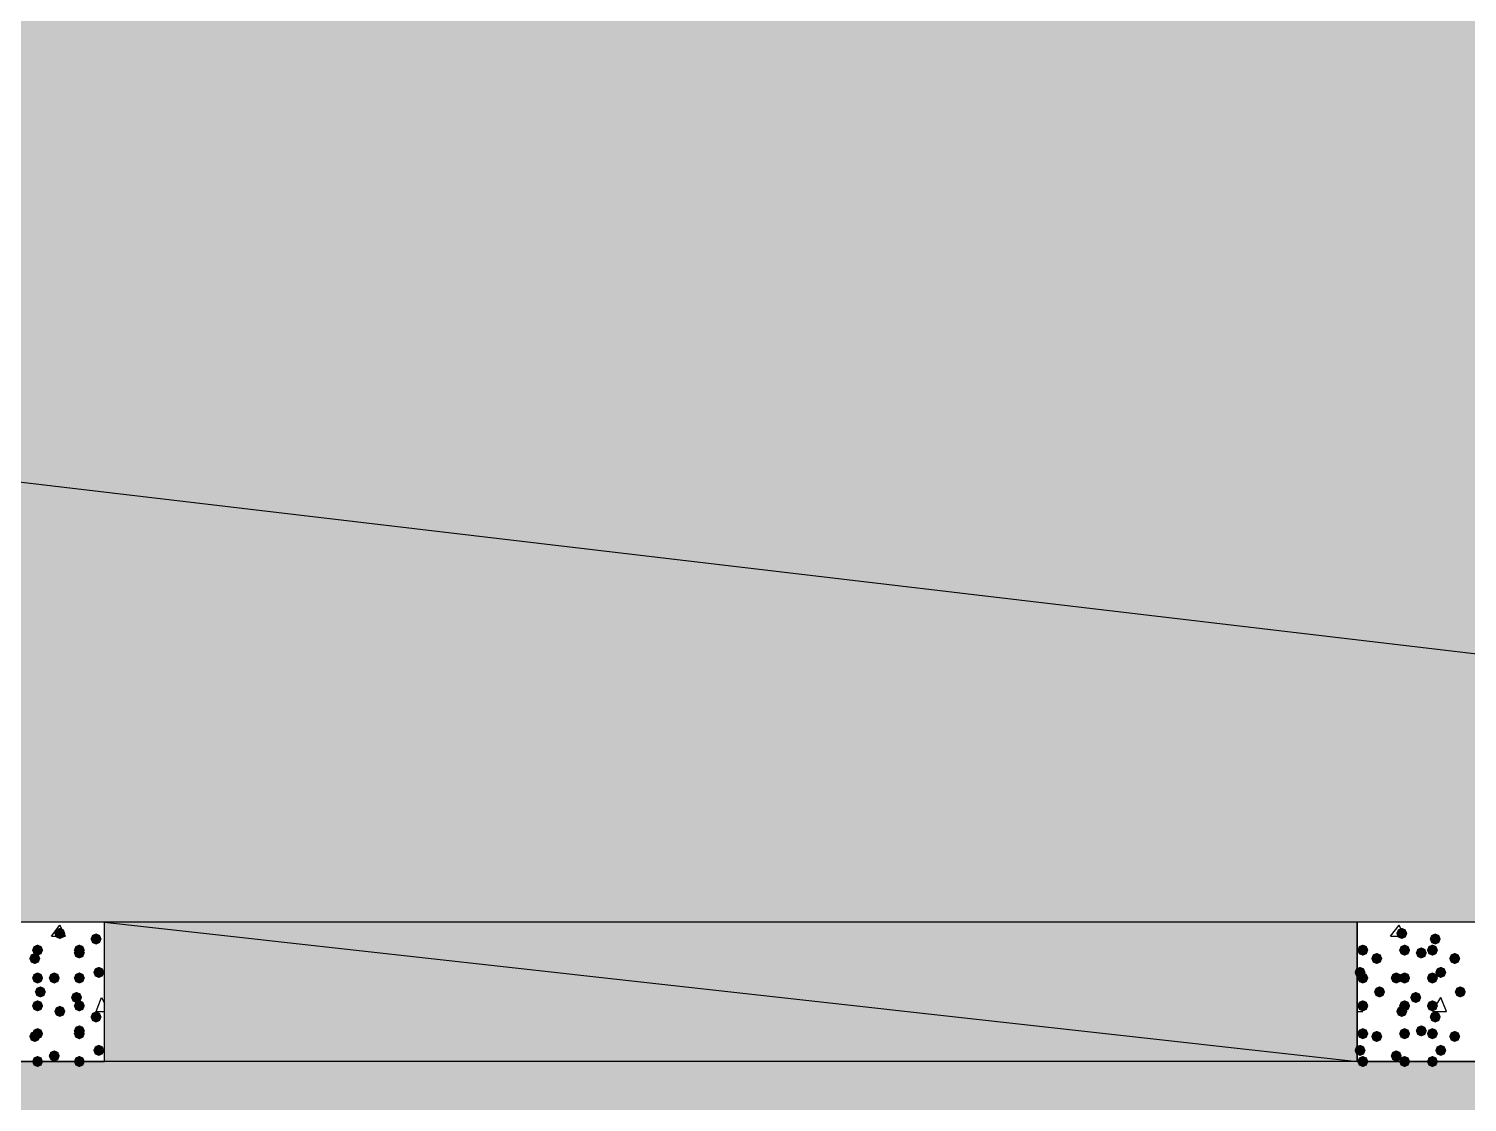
# Model space of a CAD drawing. Header units: millimetres. Extents: x 0 to 420, y 0 to 297.
# Drawn here: x 322.91 to 344.78, y 105.13 to 121.45 of the extents above; entities that cross this region are included whole.
import ezdxf

# ---------------------------------------------------------------- set-up
doc = ezdxf.new("R2010")
doc.units = ezdxf.units.MM
doc.layers.get('0').update_dxf_attribs({"linetype": 'CONTINUOUS'})

msp = doc.modelspace()

# ---------------------------------------------------------------- hatches: boundary and pattern name
at = {"true_color": 0x000008}
h = msp.add_hatch(color=0, dxfattribs=at)
h.paths.add_polyline_path([(379.518333, 126.915333), (218.101333, 126.915333), (379.518333, 107.865333)], flags=0)
h.paths.add_polyline_path([(218.101333, 126.915333), (379.518333, 107.865333), (218.101333, 107.865333)], flags=0)
h = msp.add_hatch(color=0, dxfattribs=at)
h.paths.add_polyline_path([(343.111667, 107.865333), (324.061667, 107.865333), (343.111667, 105.748667)], flags=0)
h.paths.add_polyline_path([(324.061667, 107.865333), (343.111667, 105.748667), (324.061667, 105.748667)], flags=0)
at = {"true_color": 0x000007}
for points in [[(323.469, 107.696), (323.444129, 107.636204), (323.384333, 107.611333), (323.324537, 107.636204), (323.299667, 107.696), (323.324537, 107.755796), (323.384333, 107.780667), (323.444129, 107.755796)], [(324.019333, 107.611333), (323.994462, 107.551537), (323.934667, 107.526667), (323.874871, 107.551537), (323.85, 107.611333), (323.874871, 107.671129), (323.934667, 107.696), (323.994462, 107.671129)], [(343.873667, 107.696), (343.848796, 107.636204), (343.789, 107.611333), (343.729204, 107.636204), (343.704333, 107.696), (343.729204, 107.755796), (343.789, 107.780667), (343.848796, 107.755796)], [(344.381667, 107.611333), (344.356796, 107.551537), (344.297, 107.526667), (344.237204, 107.551537), (344.212333, 107.611333), (344.237204, 107.671129), (344.297, 107.696), (344.356796, 107.671129)], [(323.088, 107.315), (323.063129, 107.255204), (323.003333, 107.230333), (322.943537, 107.255204), (322.918667, 107.315), (322.943537, 107.374796), (323.003333, 107.399667), (323.063129, 107.374796)], [(323.130333, 107.442), (323.105462, 107.382204), (323.045667, 107.357333), (322.985871, 107.382204), (322.961, 107.442), (322.985871, 107.501796), (323.045667, 107.526667), (323.105462, 107.501796)], [(323.765333, 107.442), (323.740463, 107.382204), (323.680667, 107.357333), (323.620871, 107.382204), (323.596, 107.442), (323.620871, 107.501796), (323.680667, 107.526667), (323.740462, 107.501796)], [(323.765333, 107.399667), (323.740463, 107.339871), (323.680667, 107.315), (323.620871, 107.339871), (323.596, 107.399667), (323.620871, 107.459462), (323.680667, 107.484333), (323.740462, 107.459463)], [(343.281, 107.442), (343.256129, 107.382204), (343.196333, 107.357333), (343.136537, 107.382204), (343.111667, 107.442), (343.136537, 107.501796), (343.196333, 107.526667), (343.256129, 107.501796)], [(343.492667, 107.315), (343.467796, 107.255204), (343.408, 107.230333), (343.348204, 107.255204), (343.323333, 107.315), (343.348204, 107.374796), (343.408, 107.399667), (343.467796, 107.374796)], [(343.916, 107.442), (343.891129, 107.382204), (343.831333, 107.357333), (343.771538, 107.382204), (343.746667, 107.442), (343.771537, 107.501796), (343.831333, 107.526667), (343.891129, 107.501796)], [(344.17, 107.399667), (344.145129, 107.339871), (344.085333, 107.315), (344.025538, 107.339871), (344.000667, 107.399667), (344.025537, 107.459462), (344.085333, 107.484333), (344.145129, 107.459463)], [(344.339333, 107.442), (344.314462, 107.382204), (344.254667, 107.357333), (344.194871, 107.382204), (344.17, 107.442), (344.194871, 107.501796), (344.254667, 107.526667), (344.314462, 107.501796)], [(344.678, 107.315), (344.653129, 107.255204), (344.593333, 107.230333), (344.533537, 107.255204), (344.508667, 107.315), (344.533537, 107.374796), (344.593333, 107.399667), (344.653129, 107.374796)], [(324.061667, 107.103333), (324.036796, 107.043538), (323.977, 107.018667), (323.917204, 107.043538), (323.892333, 107.103333), (323.917204, 107.163129), (323.977, 107.188), (324.036796, 107.163129)], [(343.238667, 107.103333), (343.213796, 107.043538), (343.154, 107.018667), (343.094204, 107.043538), (343.069333, 107.103333), (343.094204, 107.163129), (343.154, 107.188), (343.213796, 107.163129)], [(344.466333, 107.103333), (344.441462, 107.043538), (344.381667, 107.018667), (344.321871, 107.043538), (344.297, 107.103333), (344.321871, 107.163129), (344.381667, 107.188), (344.441462, 107.163129)], [(323.130333, 107.018667), (323.105462, 106.958871), (323.045667, 106.934), (322.985871, 106.958871), (322.961, 107.018667), (322.985871, 107.078462), (323.045667, 107.103333), (323.105462, 107.078463)], [(323.384333, 107.018667), (323.359462, 106.958871), (323.299667, 106.934), (323.239871, 106.958871), (323.215, 107.018667), (323.239871, 107.078462), (323.299667, 107.103333), (323.359462, 107.078463)], [(323.765333, 107.018667), (323.740463, 106.958871), (323.680667, 106.934), (323.620871, 106.958871), (323.596, 107.018667), (323.620871, 107.078462), (323.680667, 107.103333), (323.740462, 107.078463)], [(343.281, 107.018667), (343.256129, 106.958871), (343.196333, 106.934), (343.136537, 106.958871), (343.111667, 107.018667), (343.136537, 107.078462), (343.196333, 107.103333), (343.256129, 107.078463)], [(343.789, 107.018667), (343.764129, 106.958871), (343.704333, 106.934), (343.644537, 106.958871), (343.619667, 107.018667), (343.644537, 107.078462), (343.704333, 107.103333), (343.764129, 107.078463)], [(343.916, 107.018667), (343.891129, 106.958871), (343.831333, 106.934), (343.771538, 106.958871), (343.746667, 107.018667), (343.771537, 107.078462), (343.831333, 107.103333), (343.891129, 107.078463)], [(344.339333, 107.018667), (344.314462, 106.958871), (344.254667, 106.934), (344.194871, 106.958871), (344.17, 107.018667), (344.194871, 107.078462), (344.254667, 107.103333), (344.314462, 107.078463)], [(323.172667, 106.807), (323.147796, 106.747204), (323.088, 106.722333), (323.028204, 106.747204), (323.003333, 106.807), (323.028204, 106.866796), (323.088, 106.891667), (323.147796, 106.866796)], [(323.723, 106.722333), (323.698129, 106.662537), (323.638333, 106.637667), (323.578538, 106.662537), (323.553667, 106.722333), (323.578537, 106.782129), (323.638333, 106.807), (323.698129, 106.782129)], [(343.535, 106.807), (343.510129, 106.747204), (343.450333, 106.722333), (343.390538, 106.747204), (343.365667, 106.807), (343.390537, 106.866796), (343.450333, 106.891667), (343.510129, 106.866796)], [(344.085333, 106.722333), (344.060462, 106.662537), (344.000667, 106.637667), (343.940871, 106.662537), (343.916, 106.722333), (343.940871, 106.782129), (344.000667, 106.807), (344.060462, 106.782129)], [(344.762667, 106.807), (344.737796, 106.747204), (344.678, 106.722333), (344.618204, 106.747204), (344.593333, 106.807), (344.618204, 106.866796), (344.678, 106.891667), (344.737796, 106.866796)], [(323.130333, 106.595333), (323.105462, 106.535538), (323.045667, 106.510667), (322.985871, 106.535538), (322.961, 106.595333), (322.985871, 106.655129), (323.045667, 106.68), (323.105462, 106.655129)], [(323.469, 106.510667), (323.444129, 106.450871), (323.384333, 106.426), (323.324537, 106.450871), (323.299667, 106.510667), (323.324537, 106.570462), (323.384333, 106.595333), (323.444129, 106.570463)], [(323.765333, 106.595333), (323.740463, 106.535538), (323.680667, 106.510667), (323.620871, 106.535538), (323.596, 106.595333), (323.620871, 106.655129), (323.680667, 106.68), (323.740462, 106.655129)], [(343.281, 106.595333), (343.256129, 106.535538), (343.196333, 106.510667), (343.136537, 106.535538), (343.111667, 106.595333), (343.136537, 106.655129), (343.196333, 106.68), (343.256129, 106.655129)], [(343.873667, 106.510667), (343.848796, 106.450871), (343.789, 106.426), (343.729204, 106.450871), (343.704333, 106.510667), (343.729204, 106.570462), (343.789, 106.595333), (343.848796, 106.570463)], [(343.916, 106.595333), (343.891129, 106.535538), (343.831333, 106.510667), (343.771538, 106.535538), (343.746667, 106.595333), (343.771537, 106.655129), (343.831333, 106.68), (343.891129, 106.655129)], [(344.339333, 106.595333), (344.314462, 106.535538), (344.254667, 106.510667), (344.194871, 106.535538), (344.17, 106.595333), (344.194871, 106.655129), (344.254667, 106.68), (344.314462, 106.655129)], [(323.765333, 106.214333), (323.740463, 106.154537), (323.680667, 106.129667), (323.620871, 106.154537), (323.596, 106.214333), (323.620871, 106.274129), (323.680667, 106.299), (323.740462, 106.274129)], [(324.019333, 106.426), (323.994462, 106.366204), (323.934667, 106.341333), (323.874871, 106.366204), (323.85, 106.426), (323.874871, 106.485796), (323.934667, 106.510667), (323.994462, 106.485796)], [(344.17, 106.214333), (344.145129, 106.154537), (344.085333, 106.129667), (344.025538, 106.154537), (344.000667, 106.214333), (344.025537, 106.274129), (344.085333, 106.299), (344.145129, 106.274129)], [(344.381667, 106.426), (344.356796, 106.366204), (344.297, 106.341333), (344.237204, 106.366204), (344.212333, 106.426), (344.237204, 106.485796), (344.297, 106.510667), (344.356796, 106.485796)], [(323.088, 106.129667), (323.063129, 106.069871), (323.003333, 106.045), (322.943537, 106.069871), (322.918667, 106.129667), (322.943537, 106.189462), (323.003333, 106.214333), (323.063129, 106.189463)], [(323.130333, 106.172), (323.105462, 106.112204), (323.045667, 106.087333), (322.985871, 106.112204), (322.961, 106.172), (322.985871, 106.231796), (323.045667, 106.256667), (323.105462, 106.231796)], [(323.765333, 106.172), (323.740463, 106.112204), (323.680667, 106.087333), (323.620871, 106.112204), (323.596, 106.172), (323.620871, 106.231796), (323.680667, 106.256667), (323.740462, 106.231796)], [(343.281, 106.172), (343.256129, 106.112204), (343.196333, 106.087333), (343.136537, 106.112204), (343.111667, 106.172), (343.136537, 106.231796), (343.196333, 106.256667), (343.256129, 106.231796)], [(343.492667, 106.129667), (343.467796, 106.069871), (343.408, 106.045), (343.348204, 106.069871), (343.323333, 106.129667), (343.348204, 106.189462), (343.408, 106.214333), (343.467796, 106.189463)], [(343.916, 106.172), (343.891129, 106.112204), (343.831333, 106.087333), (343.771538, 106.112204), (343.746667, 106.172), (343.771537, 106.231796), (343.831333, 106.256667), (343.891129, 106.231796)], [(344.339333, 106.172), (344.314462, 106.112204), (344.254667, 106.087333), (344.194871, 106.112204), (344.17, 106.172), (344.194871, 106.231796), (344.254667, 106.256667), (344.314462, 106.231796)], [(344.678, 106.129667), (344.653129, 106.069871), (344.593333, 106.045), (344.533537, 106.069871), (344.508667, 106.129667), (344.533537, 106.189462), (344.593333, 106.214333), (344.653129, 106.189463)], [(323.384333, 105.833333), (323.359462, 105.773538), (323.299667, 105.748667), (323.239871, 105.773538), (323.215, 105.833333), (323.239871, 105.893129), (323.299667, 105.918), (323.359462, 105.893129)], [(324.061667, 105.918), (324.036796, 105.858204), (323.977, 105.833333), (323.917204, 105.858204), (323.892333, 105.918), (323.917204, 105.977796), (323.977, 106.002667), (324.036796, 105.977796)], [(343.238667, 105.918), (343.213796, 105.858204), (343.154, 105.833333), (343.094204, 105.858204), (343.069333, 105.918), (343.094204, 105.977796), (343.154, 106.002667), (343.213796, 105.977796)], [(343.789, 105.833333), (343.764129, 105.773538), (343.704333, 105.748667), (343.644537, 105.773538), (343.619667, 105.833333), (343.644537, 105.893129), (343.704333, 105.918), (343.764129, 105.893129)], [(344.466333, 105.918), (344.441462, 105.858204), (344.381667, 105.833333), (344.321871, 105.858204), (344.297, 105.918), (344.321871, 105.977796), (344.381667, 106.002667), (344.441462, 105.977796)], [(323.130333, 105.748667), (323.105462, 105.688871), (323.045667, 105.664), (322.985871, 105.688871), (322.961, 105.748667), (322.985871, 105.808462), (323.045667, 105.833333), (323.105462, 105.808463)], [(323.765333, 105.748667), (323.740463, 105.688871), (323.680667, 105.664), (323.620871, 105.688871), (323.596, 105.748667), (323.620871, 105.808462), (323.680667, 105.833333), (323.740462, 105.808463)], [(343.281, 105.748667), (343.256129, 105.688871), (343.196333, 105.664), (343.136537, 105.688871), (343.111667, 105.748667), (343.136537, 105.808462), (343.196333, 105.833333), (343.256129, 105.808463)], [(343.916, 105.748667), (343.891129, 105.688871), (343.831333, 105.664), (343.771538, 105.688871), (343.746667, 105.748667), (343.771537, 105.808462), (343.831333, 105.833333), (343.891129, 105.808463)], [(344.339333, 105.748667), (344.314462, 105.688871), (344.254667, 105.664), (344.194871, 105.688871), (344.17, 105.748667), (344.194871, 105.808462), (344.254667, 105.833333), (344.314462, 105.808463)]]:
    msp.add_hatch(color=0, dxfattribs=at).paths.add_polyline_path(points, flags=0)
at = {"true_color": 0x000008}
h = msp.add_hatch(color=0, dxfattribs=at)
h.paths.add_polyline_path([(379.518333, 105.748667), (33.401, 105.748667), (379.518333, 86.656333)], flags=0)
h.paths.add_polyline_path([(33.401, 105.748667), (379.518333, 86.656333), (33.401, 86.656333)], flags=0)

# ---------------------------------------------------------------- linework, layer by layer
at = {"color": 0, "true_color": 0x000008}
for points in [[(379.518333, 126.915333), (218.101333, 126.915333), (379.518333, 107.865333)], [(218.101333, 126.915333), (379.518333, 107.865333), (218.101333, 107.865333)], [(343.111667, 107.865333), (324.061667, 107.865333), (343.111667, 105.748667)], [(324.061667, 107.865333), (343.111667, 105.748667), (324.061667, 105.748667)], [(379.518333, 105.748667), (33.401, 105.748667), (379.518333, 86.656333)]]:
    msp.add_lwpolyline(points, close=True, dxfattribs=at)
at = {"color": 0, "true_color": 0x000007}
for points in [[(321.945, 107.865333), (321.945, 105.748667), (324.061667, 105.748667), (324.061667, 107.865333)], [(343.111667, 107.865333), (343.111667, 105.748667), (345.228333, 105.748667), (345.228333, 107.865333)]]:
    msp.add_lwpolyline(points, close=True, dxfattribs=at)
for points in [[(323.257333, 107.653667), (323.384333, 107.823)], [(323.257333, 107.653667), (323.469, 107.653667)], [(323.469, 107.653667), (323.384333, 107.823)], [(343.619667, 107.653667), (343.746667, 107.823)], [(343.619667, 107.653667), (343.831333, 107.653667)], [(343.831333, 107.653667), (343.746667, 107.823)], [(323.934667, 106.510667), (324.019333, 106.722333), (324.061667, 106.637667)], [(343.196333, 106.510667), (343.111667, 106.637667)], [(344.254667, 106.510667), (344.381667, 106.722333)], [(344.466333, 106.510667), (344.381667, 106.722333)], [(323.934667, 106.510667), (324.061667, 106.510667)], [(343.111667, 106.510667), (343.196333, 106.510667)], [(344.254667, 106.510667), (344.466333, 106.510667)]]:
    msp.add_lwpolyline(points, dxfattribs=at)

doc.saveas('drawing.dxf')
